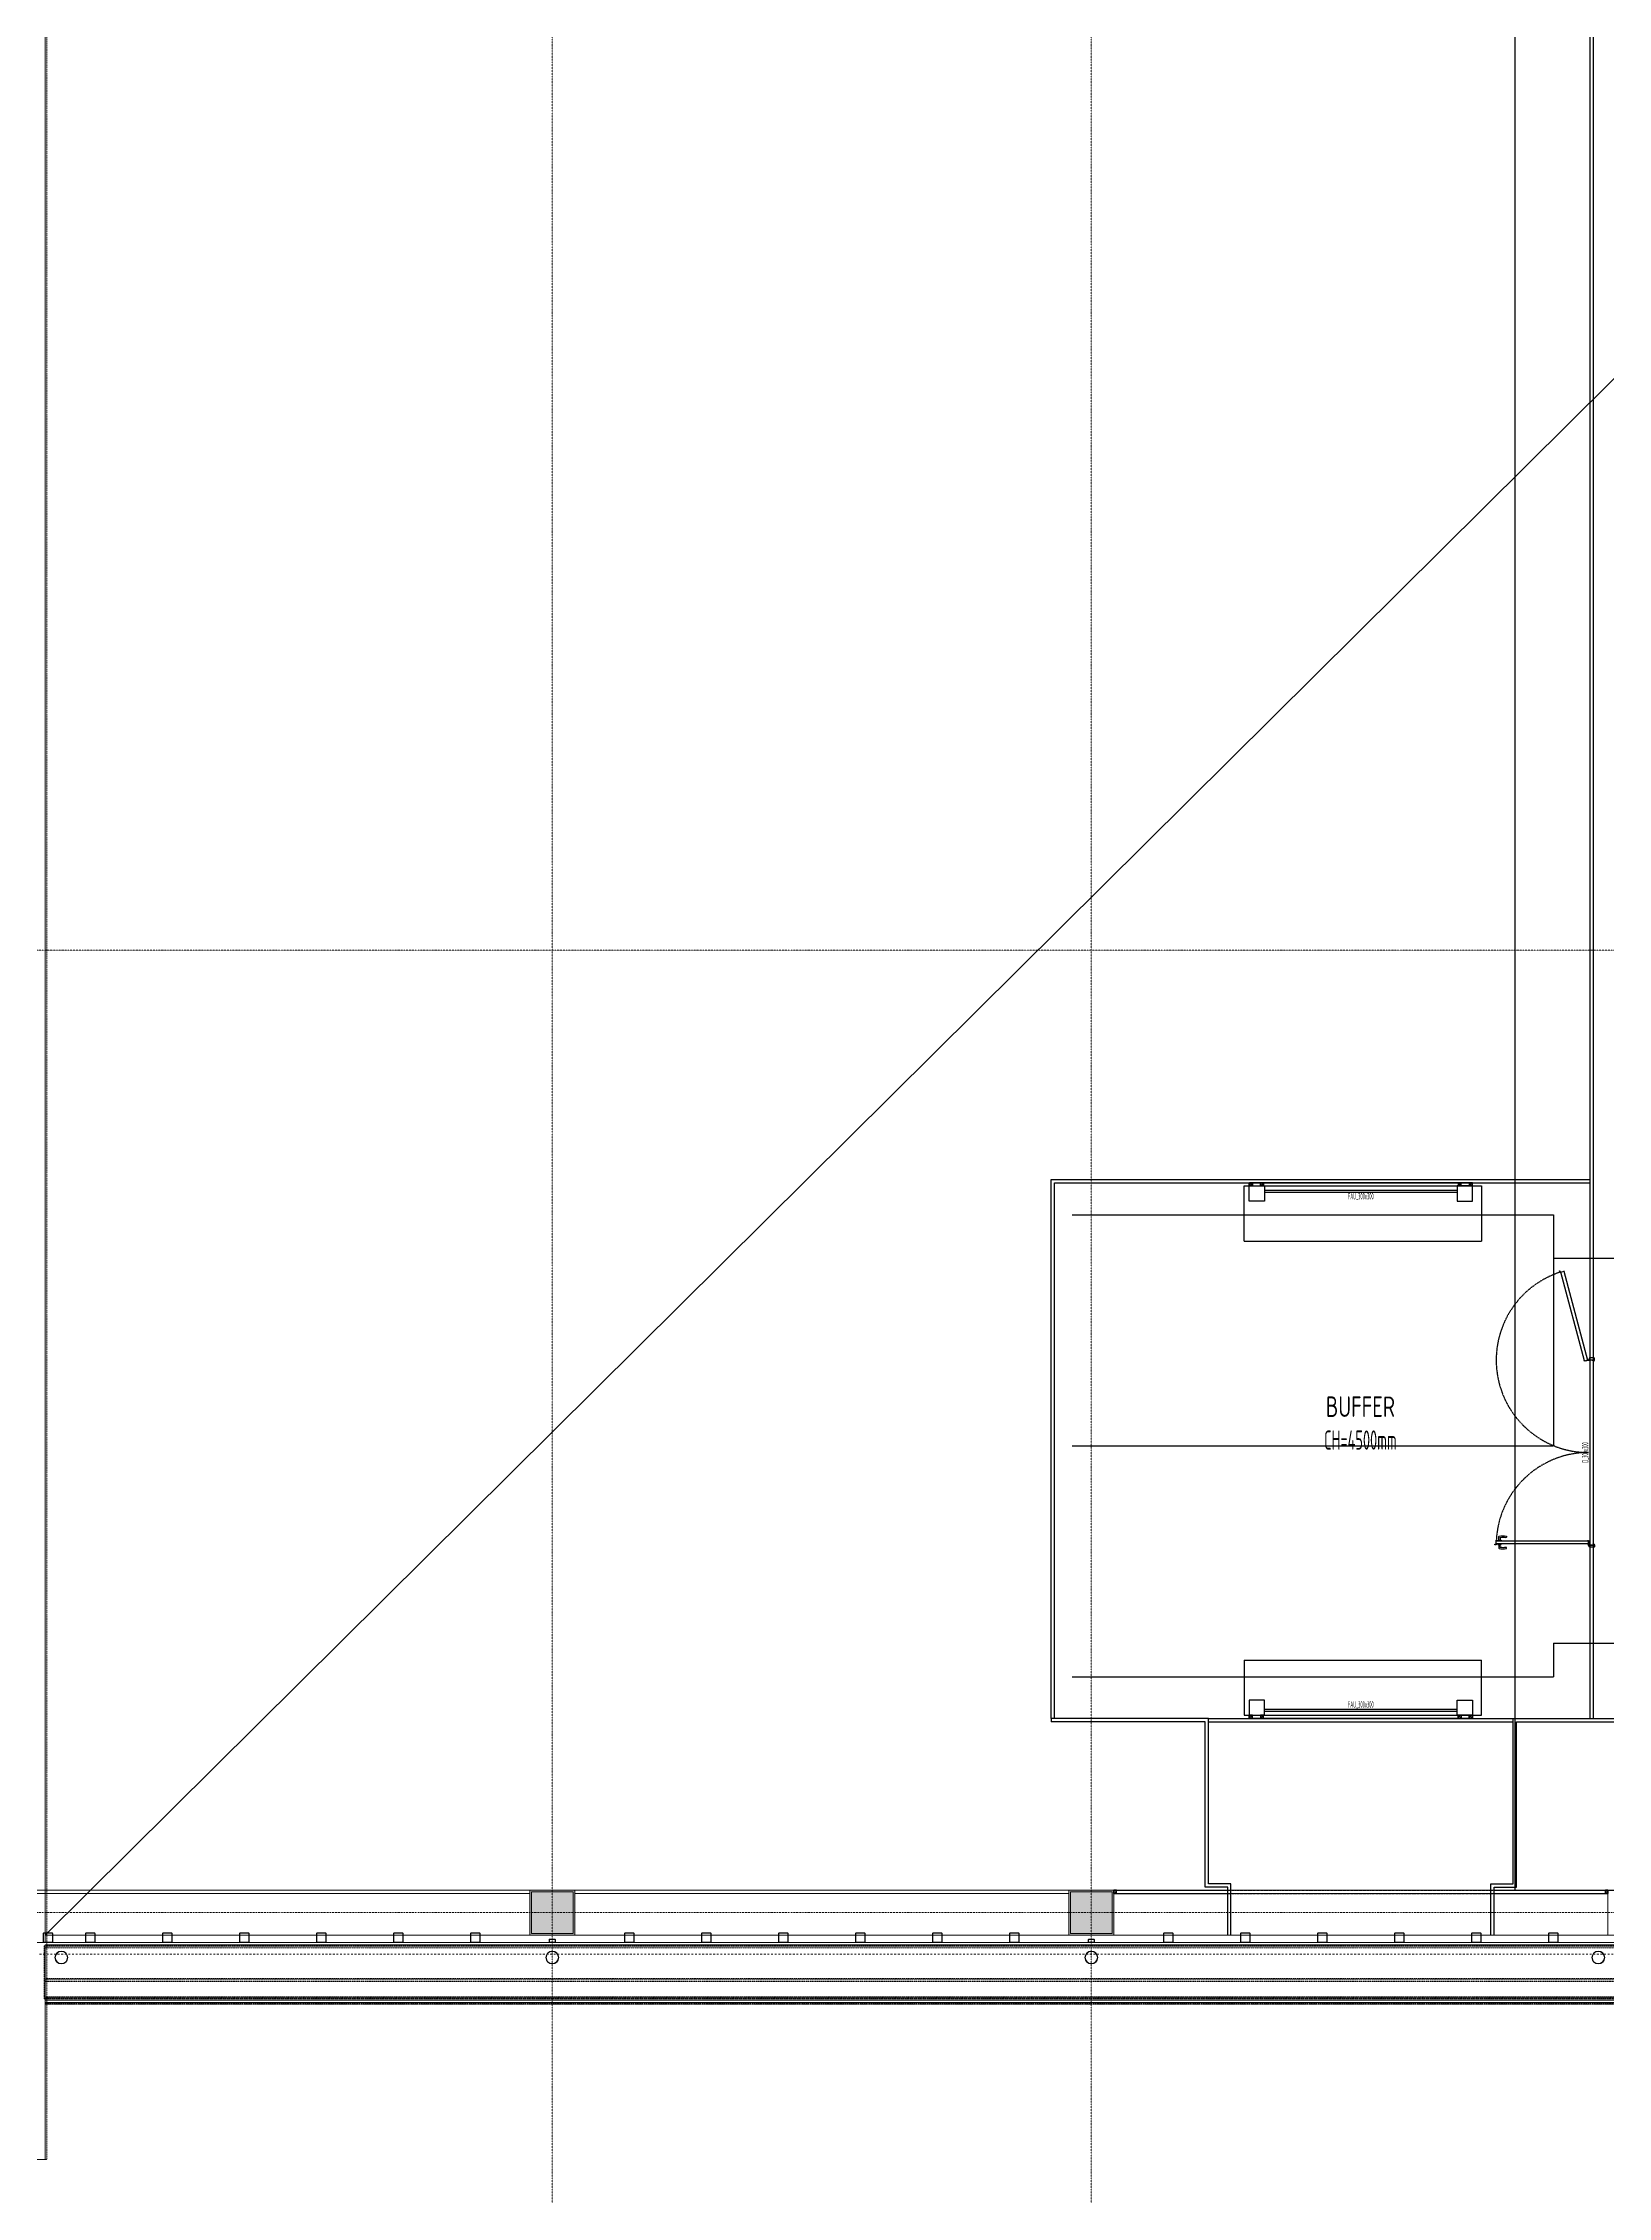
# Model space of a CAD drawing. Extents: x -32000 to 416743, y -254124 to 144214.
# Drawn here: x 151665 to 176050, y -4431 to 29136 of the extents above; entities that cross this region are included whole.
import ezdxf
from ezdxf.enums import TextEntityAlignment as Align

# ---------------------------------------------------------------- set-up
doc = ezdxf.new("R2010")
doc.units = 0
doc.header["$LTSCALE"] = 10
for name, pattern in [('H12PL4$0$JJP_三點線', [0.9, 0.3, -0.15, 0, -0.15, 0, -0.15, 0, -0.15]), ('H12PL4$0$JJP_虛線(退縮線、投影線、地下室範圍、非屬本工程、圖面分區)', [0.45, 0.3, -0.15]), ('XFDP30$0$HIDDEN', [0.3, 0.2, -0.1]), ('XFDP30$0$HIDDEN2', [0.1875, 0.125, -0.0625]), ('XFM7P40ICA$0$H12PL4$0$DOTK1', [0.01, 0.005, -0.005]), ('XFM7P40ICA$0$H12PL4$0$JJP_三點線', [0.9, 0.3, -0.15, 0, -0.15, 0, -0.15, 0, -0.15]), ('XFM7P40ICA$0$H12PL4$0$JJP_虛線(退縮線、投影線、地下室範圍、非屬本工程、圖面分區)', [0.45, 0.3, -0.15]), ('XFM7P40ICA$0$H12PL4$0$TAI_虛線', [5.644, 2.822, -2.822])]:
    doc.linetypes.add(name, pattern=pattern)
for name, color, linetype in [('H12PL4$0$A-OBJE-2D', 252, 'Continuous'), ('H12PL4$0$A-OBJE-MEP', 252, 'Continuous'), ('H12PL4$0$A-WALL-EX', 252, 'Continuous'), ('H12PL4$0$S-COL', 252, 'Continuous'), ('H12PL4$0$S-GRID', 252, 'Continuous'), ('X-F2-L30-FS-PIPE$0$F-SK-LINE3', 100, 'Continuous'), ('XFDP30$0$A-CR-TT2', 1, 'Continuous'), ('XFDP30$0$A-CR-TXT', 250, 'Continuous'), ('XFDP30$0$A-Door (50K)', 2, 'Continuous'), ('XFDP30$0$A-Door-Col', 9, 'Continuous'), ('XFDP30$0$A-Partition-Col (50K)', 1, 'Continuous'), ('XFDP30$0$A-W-P1S (50K)', 2, 'Continuous'), ('XFDP30$0$A-W-P2D (50K)', 2, 'Continuous'), ('XFDP30$0$A-W-R1 (Rockwool) (50K)', 2, 'Continuous'), ('XFM7P40ICA$0$H12PL4$0$A-OBJE-MEP', 252, 'Continuous'), ('XFM7P40ICA$0$H12PL4$0$A-ROOF', 252, 'Continuous'), ('XFM7P40ICA$0$H12PL4$0$A-WALL-EX', 252, 'Continuous'), ('XFM7P40ICA$0$H12PL4$0$Hattch', 252, 'Continuous'), ('XFM7P40ICA$0$H12PL4$0$L40_19_DRAN', 252, 'Continuous'), ('XFM7P40ICA$0$H12PL4$0$L40_19_SIAGE1', 252, 'Continuous'), ('XFM7P40ICA$0$H12PL4$0$L40_19_SIAGE3', 252, 'Continuous'), ('XFM7P40ICA$0$H12PL4$0$L40_19_STEEL2', 252, 'Continuous'), ('XFM7P40ICA$0$H12PL4$0$L40_19_STEEL3', 252, 'Continuous'), ('XFM7P40ICA$0$H12PL4$0$L40_19_SUGATAD', 252, 'Continuous'), ('XFM7P40ICA$0$H12PL4$0$S-COL', 252, 'Continuous'), ('XFM7P40ICA$0$H12PL4$0$S-GRID', 252, 'Continuous')]:
    doc.layers.add(name, color=color, linetype=linetype)
doc.layers.add('XFDP30$0$A-Area (50K)', color=7, linetype='Continuous', plot=False)
doc.styles.add('XFDP30$0$AA-TXT', font='isocp.shx', dxfattribs={"width": 0.8, "bigfont": 'china.shx'})

# ---------------------------------------------------------------- blocks, each defined once
blk = doc.blocks.new('H12PL4')
at = {"layer": 'H12PL4$0$A-OBJE-2D', "lineweight": 0}
blk.add_line((151700, -350), (243100, 90350), dxfattribs=at)
at = {"layer": 'H12PL4$0$A-OBJE-MEP', "lineweight": 0, "flags": 128}
for points in [[(152045, -700, 1), (151855, -700, 1)], [(159695, -700, 1), (159505, -700, 1)], [(168095, -700, 1), (167905, -700, 1)], [(175995, -700, 1), (175805, -700, 1)]]:
    blk.add_lwpolyline(points, format="xyb", close=True, dxfattribs=at)
at = {"layer": 'H12PL4$0$A-OBJE-MEP', "lineweight": 0}
for centre in [(151950, -700), (159600, -700), (168000, -700), (175900, -700)]:
    blk.add_circle(centre, 100, dxfattribs=at)
at = {"layer": 'H12PL4$0$A-WALL-EX', "lineweight": 0}
blk.add_line((243100, -465), (151700, -465), dxfattribs=at)
at = {"layer": 'H12PL4$0$A-WALL-EX', "linetype": 'H12PL4$0$JJP_虛線(退縮線、投影線、地下室範圍、非屬本工程、圖面分區)', "lineweight": 0}
for p, q in [((151700, -550), (243100, -550)), ((151700, -1050), (243100, -1050)), ((151700, -1330), (243100, -1330)), ((151700, -1345), (243100, -1345)), ((151700, -1365), (243100, -1365))]:
    blk.add_line(p, q, dxfattribs=at)
at = {"layer": 'H12PL4$0$A-WALL-EX', "lineweight": 0, "flags": 128}
for points in [[(151700, -465), (151700, 90500)], [(151550, -465), (151700, -465)], [(151700, -465), (151665, -465)], [(243100, -350), (151700, -350)], [(151700, -465), (151700, -350)], [(151700, -500), (176150, -500)], [(151700, -500), (243100, -500)], [(151700, -500), (243100, -500)], [(151700, -3850), (151700, -500)], [(151700, -1400), (243100, -1400)], [(151700, -3850), (151665, -3850)]]:
    blk.add_lwpolyline(points, dxfattribs=at)
at = {"layer": 'H12PL4$0$A-WALL-EX', "linetype": 'H12PL4$0$JJP_虛線(退縮線、投影線、地下室範圍、非屬本工程、圖面分區)', "lineweight": 0, "flags": 128}
for points in [[(243100, -520), (151682.5, -520)], [(151682.5, -520), (151682.5, -1345)], [(243100, -525), (151700, -525)], [(151700, -550), (151700, -525)], [(151700, -1050), (151700, -550)], [(151700, -1075), (151700, -1050)], [(151700, -1075), (243100, -1075)], [(243100, -1315), (151700, -1315)], [(151700, -1330), (151700, -1315)], [(151700, -1345), (151700, -1330)], [(151682.5, -1345), (243100, -1345)], [(151700, -1365), (151700, -1345)], [(151700, -1415), (151700, -1365)], [(243100, -1365), (151700, -1365)], [(151700, -1365), (151700, -1400)], [(151700, -1400), (243100, -1400)], [(151700, -1415), (243100, -1415)]]:
    blk.add_lwpolyline(points, dxfattribs=at)
at = {"layer": 'H12PL4$0$S-COL', "lineweight": 0, "flags": 128}
for points in [[(159950, -350), (159950, 350), (159250, 350), (159250, -350)], [(168350, -350), (168350, 350), (167650, 350), (167650, -350)], [(176750, -350), (176750, 350), (176050, 350), (176050, -350)]]:
    blk.add_lwpolyline(points, dxfattribs=at)
at = {"layer": 'H12PL4$0$S-GRID', "linetype": 'H12PL4$0$JJP_三點線', "lineweight": 0}
for p, q in [((159600, 128250), (159600, -28000)), ((168000, 128250), (168000, -28000)), ((-29000, 15000), (289600, 15000)), ((-29000, 0), (289600, 0))]:
    blk.add_line(p, q, dxfattribs=at)
blk = doc.blocks.new('XFDP30$0$TP1-50-Partition_Col-side')
blk.add_lwpolyline([(-2.5, -4), (-2.5, -3.9), (-2.6, -3.9), (-2.5, -3), (-2.5, -0.3), (-2.4, -0.2), (-0.7, -0.2), (-0.5, -0.2), (-0.1, -0.2), (0, -0.2), (0, -0.2), (0.5, -0.2), (0.6, -0.2), (2.4, -0.2), (2.5, -0.3), (2.5, -3), (2.6, -3.9), (2.5, -3.9), (2.5, -4), (2.7, -4), (2.7, 0), (-2.7, 0), (-2.7, -4)], close=True)
for points in [[(-1.6, -2.1), (-2.3, -2.1, 0.414213), (-2.4, -2.2), (-2.4, -3.6), (-2.5, -3.6), (-2.5, -2.2, -0.414213), (-2.3, -2), (-1.6, -2), (-1.6, -2.1)], [(1.6, -2.1), (2.3, -2.1, -0.414213), (2.4, -2.2), (2.4, -3.6), (2.5, -3.6), (2.5, -2.2, 0.414213), (2.3, -2), (1.6, -2), (1.6, -2.1)]]:
    blk.add_lwpolyline(points, format="xyb")
blk.add_lwpolyline([(2.2, -3.6), (-2.2, -3.6, -0.414214), (-2.3, -3.5), (-2.3, -2.6, -0.414214), (-2.2, -2.5), (-1.3, -2.5, 0.414214), (-1.1, -2.3), (-1.1, -2.2, 0.414214), (-1.3, -2.1), (-1.9, -2.1), (-1.9, -2.1), (-1.3, -2.1, -0.414214), (-1.2, -2.2), (-1.2, -2.3, -0.414214), (-1.3, -2.4), (-2.2, -2.4, 0.414214), (-2.4, -2.6), (-2.4, -3.5, 0.414214), (-2.2, -3.6), (2.2, -3.6, 0.414214), (2.4, -3.5), (2.4, -2.6, 0.414214), (2.2, -2.4), (1.3, -2.4, -0.414214), (1.2, -2.3), (1.2, -2.2, -0.414214), (1.3, -2.1), (1.9, -2.1), (1.9, -2.1), (1.3, -2.1, 0.414214), (1.1, -2.2), (1.1, -2.3, 0.414214), (1.3, -2.5), (2.2, -2.5, -0.414214), (2.3, -2.6), (2.3, -3.5, -0.414214)], format="xyb", close=True)
blk = doc.blocks.new('XFDP30$0$High-speed Turbo_300x000')
at = {"layer": 'XFDP30$0$A-Door-Col'}
h = blk.add_hatch(dxfattribs=at)
h.set_pattern_fill('ANSI33', color=256, scale=0.5, style=0)
h.set_pattern_definition([(45, (-7.8503, 41.1287), (-2.24506, 2.24506), []), (45, (-5.6053, 41.1287), (-2.24506, 2.24506), [1.5875, -0.79375])])
h.paths.add_polyline_path([(-24, 5), (-19, 5), (-19, 0), (-24, 0)])
h = blk.add_hatch(dxfattribs=at)
h.set_pattern_fill('ANSI33', color=256, scale=0.5, style=0)
h.set_pattern_definition([(45, (9.6497, 41.1277), (-2.24506, 2.24506), []), (45, (11.8947, 41.1277), (-2.24506, 2.24506), [1.5875, -0.79375])])
h.paths.add_polyline_path([(-6.5, 5), (-1.5, 5), (-1.5, 0), (-6.5, 0)])
h = blk.add_hatch(dxfattribs=at)
h.set_pattern_fill('ANSI33', color=256, scale=0.5, style=0)
h.set_pattern_definition([(135, (290.3503, 41.1277), (2.24506, 2.24506), []), (135, (288.1053, 41.1277), (2.24506, 2.24506), [1.5875, -0.79375])])
h.paths.add_polyline_path([(306.5, 5), (301.5, 5), (301.5, 0), (306.5, 0)])
h = blk.add_hatch(dxfattribs=at)
h.set_pattern_fill('ANSI33', color=256, scale=0.5, style=0)
h.set_pattern_definition([(135, (307.8503, 41.1287), (2.24506, 2.24506), []), (135, (305.6053, 41.1287), (2.24506, 2.24506), [1.5875, -0.79375])])
h.paths.add_polyline_path([(324, 5), (319, 5), (319, 0), (324, 0)])
at = {"color": 1, "linetype": 'XFDP30$0$HIDDEN2', "ltscale": 0.5}
for p, q in [((-38, 0), (-38, -86)), ((332, 0), (-38, 0)), ((332, -86), (332, 0)), ((332, -86), (-38, -86))]:
    blk.add_line(p, q, dxfattribs=at)
at = {"linetype": 'XFDP30$0$HIDDEN2', "ltscale": 0.5}
for p, q in [((300, -6.5), (0, -6.5)), ((300, -9.5), (0, -9.5))]:
    blk.add_line(p, q, dxfattribs=at)
at = {"linetype": 'Continuous'}
for points in [[(0, 0), (0, -23.5), (-24, -23.5), (-24, 0)], [(300, 0), (300, -23.5), (324, -23.5), (324, 0)]]:
    blk.add_lwpolyline(points, close=True, dxfattribs=at)
at = {"layer": 'XFDP30$0$A-Door-Col', "linetype": 'XFDP30$0$HIDDEN2', "ltscale": 0.5}
blk.add_lwpolyline([(-24, 5), (324, 5), (324, 0), (-24, 0)], close=True, dxfattribs=at)
at = {"layer": 'XFDP30$0$A-Door-Col'}
for points in [[(-24, 5), (-19, 5), (-19, 0), (-24, 0)], [(-6.5, 5), (-1.5, 5), (-1.5, 0), (-6.5, 0)], [(306.5, 5), (301.5, 5), (301.5, 0), (306.5, 0)], [(324, 5), (319, 5), (319, 0), (324, 0)]]:
    blk.add_lwpolyline(points, close=True, dxfattribs=at)
at = {"color": 9, "style": 'XFDP30$0$AA-TXT', "width": 0.45}
blk.add_attdef('300X000', text='', height=10, dxfattribs=at).set_placement((150, -16.5), align=Align.MIDDLE)
blk = doc.blocks.new('XFDP30$0$Door-D300_90+180')
for p, q in [((10, 146.5), (10.8, 146.5)), ((10, 141.6), (10, 146.5)), ((10.8, 141.6), (10, 141.6)), ((10.8, 146.5), (10.8, 141.6)), ((10.8, 145.2), (14.8, 145.2)), ((14.8, 143), (10.8, 143)), ((14.8, 145.2), (16.2, 145.1))]:
    blk.add_line(p, q)
for points in [[(4.2, 145.2), (0.2, 145.2), (-1.2, 145.1, 0.327495), (-2, 144.4, 0.089847), (-2.2, 133.7, 1.144881), (-0.3, 134.1, -0.137079), (-0.3, 142.4, -0.349357), (0.2, 143), (4.2, 143)], [(4.1, 149.1), (4.1, 150.9), (4.1, 149.1), (10.7, 149.1), (10.7, 149), (10.3, 149), (10.3, 147.9, -0.414214), (10.2, 147.8), (10, 147.8), (10, 147.9), (10.1, 147.9), (10.1, 148.9), (10, 148.9), (10, 5.5), (10.1, 5.5), (10.1, 6.5), (10, 6.5), (10, 6.6), (10.2, 6.6, -0.414214), (10.3, 6.5), (10.3, 5.4, -0.414214), (10.2, 5.3), (4.8, 5.3, -0.414214), (4.7, 5.4), (4.7, 6.5, -0.414214), (4.8, 6.6), (5, 6.6), (5, 6.5), (4.9, 6.5), (4.9, 5.5), (5, 5.5), (5, 148.9), (4.9, 148.9), (4.9, 147.9), (5, 147.9), (5, 147.8), (4.8, 147.8, -0.414214), (4.7, 147.9), (4.7, 148.9), (3.9, 148.9, -0.414214), (3.9, 148.9), (3.9, 151.1, -0.414214), (3.9, 151.2), (4.7, 151.2), (4.7, 150.9), (4.1, 150.9)], [(428.7, 49.5), (430.4, 50), (428.7, 49.5), (430.4, 43.1), (430.2, 43.1), (430.1, 43.5), (429.1, 43.2, -0.414214), (429, 43.3), (428.9, 43.4), (429, 43.5), (429.1, 43.4), (430, 43.6), (430, 43.8), (291.5, 6.7), (291.6, 6.5), (292.5, 6.8), (292.5, 6.9), (292.6, 6.9), (292.6, 6.8, -0.414214), (292.6, 6.7), (291.5, 6.4, -0.414214), (291.3, 6.5), (290, 11.6, -0.414214), (290.1, 11.7), (291.1, 12, -0.414214), (291.3, 11.9), (291.3, 11.8), (291.2, 11.8), (291.2, 11.9), (290.2, 11.6), (290.2, 11.5), (428.7, 48.6), (428.6, 48.7), (427.7, 48.5), (427.7, 48.4), (427.6, 48.3), (427.6, 48.5, -0.414214), (427.7, 48.6), (428.6, 48.9), (428.4, 49.6, -0.414214), (428.4, 49.7), (430.6, 50.3, -0.414214), (430.6, 50.2), (430.8, 49.5), (430.6, 49.4), (430.4, 50)], [(4.7, -2.1, 0.306748), (4.5, -1.7), (4.1, -1.7, 0.306748), (3.9, -2.1), (4, -2.1, -0.414214), (4.1, -2.2), (4.1, -2.2), (4, -2.2), (4, -2.9), (4.6, -2.9), (4.6, -2.2), (4.5, -2.2), (4.5, -2.2, -0.414214), (4.6, -2.1), (4.7, -2.1), (4.8, -2.1, -0.414214), (5, -2.3), (5, -2.9, -0.320245), (4.7, -3.4), (3, -4), (0.6, -4, -0.414214), (0, -3.4), (0, 3.4, -0.414214), (0.6, 4), (3, 4), (3, 0), (3, -1.4, 0.414214), (3.7, -2.1), (3.9, -2.1)], [(290.3, -2.1, -0.306748), (290.5, -1.7), (290.9, -1.7, -0.306748), (291.1, -2.1), (291, -2.1, 0.414214), (290.9, -2.2), (290.9, -2.2), (291, -2.2), (291, -2.9), (290.4, -2.9), (290.4, -2.2), (290.5, -2.2), (290.5, -2.2, 0.414214), (290.4, -2.1), (290.3, -2.1), (290.2, -2.1, 0.414214), (290, -2.3), (290, -2.9, 0.320245), (290.3, -3.4), (292, -4), (294.4, -4, 0.414214), (295, -3.4), (295, 3.4, 0.414214), (294.4, 4), (292, 4), (292, 0), (292, -1.4, -0.414214), (291.3, -2.1), (291.1, -2.1)]]:
    blk.add_lwpolyline(points, format="xyb")
blk.add_lwpolyline([(5, 141.6), (5, 146.5), (4.2, 146.5), (4.2, 141.6)], close=True)
at = {"ltscale": 500}
for points in [[(3.3, 0.1), (3.3, 4.6), (3, 4.6), (3, 0.1)], [(8.5, 5.3), (4, 5.3), (4, 5.5), (8.5, 5.5)], [(290.4, 10), (291.6, 5.7), (291.8, 5.7), (290.6, 10.1)], [(291.7, 0.1), (291.7, 4.6), (292, 4.6), (292, 0.1)]]:
    blk.add_lwpolyline(points, close=True, dxfattribs=at)
at = {"linetype": 'XFDP30$0$HIDDEN', "ltscale": 0.5}
for centre, start, end in [((3.5, 5.1), 0, 86.9301), ((291.5, 5.1), 18.4329, 180)]:
    blk.add_arc(centre, 144, start, end, dxfattribs=at)
at = {"extrusion": (0, 0, -1)}
for centre, major_axis, start_param, end_param in [((14.7, 142.4), (-0.417, 0.417), 0.901482, 2.245889), ((0.4, 138.3), (10.9, 10.9), 0.51383, 1.058752), ((16.1, 144.2), (-0.624, 0.624), 0.866962, 2.13291), ((-12.5, 138.4), (21.3, 21.3), 0.585307, 0.943734), ((16.2, 133.8), (0.707, 0.707), 0.872811, 4.284184)]:
    blk.add_ellipse(centre, major_axis=major_axis, ratio=1, start_param=start_param, end_param=end_param, dxfattribs=at)
at = {"ltscale": 500, "extrusion": (0, 0, -1)}
blk.add_ellipse((3.5, 5.1), major_axis=(0.495, 0.495), ratio=1, start_param=3.926991, end_param=10.210176, dxfattribs=at)
at = {"ltscale": 500}
blk.add_ellipse((291.5, 5.1), major_axis=(-0.495, 0.495), ratio=1, start_param=3.926991, end_param=10.210176, dxfattribs=at)
at = {"color": 9, "style": 'XFDP30$0$AA-TXT', "width": 0.45}
blk.add_attdef('100x240', text='', height=10, dxfattribs=at).set_placement((147.5, 10), align=Align.MIDDLE)
blk = doc.blocks.new('XFDP30')
at = {"layer": 'XFDP30$0$A-Area (50K)'}
blk.add_lwpolyline([(175950, 89650), (174600, 89650), (174600, 350), (243151, 350), (243151, 37225), (239940, 37225), (239940, 44550), (235500, 44550), (235500, 50025), (243150, 50025), (243151, 89650), (185250, 89650), (185250, 86290), (175950, 86290)], close=True, dxfattribs=at)
at = {"layer": 'XFDP30$0$A-W-P1S (50K)'}
for p, q in [((169825, 3025, 0), (167375, 3025, 0)), ((167375, 3025, 0), (167375, 2975, 0)), ((169825, 447, 0), (169825, 3025, 0)), ((174575, 3025, 0), (176850, 3025, 0)), ((174575, 447, 0), (174575, 3025, 0)), ((169775, 2975, 0), (167375, 2975, 0)), ((169775, 397, 0), (169775, 2975, 0)), ((174625, 2975, 0), (176800, 2975, 0)), ((174625, 397, 0), (174625, 2975, 0)), ((170125, 397, 0), (169775, 397, 0)), ((170175, 447, 0), (169825, 447, 0)), ((170125, -350), (170125, 397, 0)), ((170175, -350), (170175, 447, 0)), ((174225, 447, 0), (174575, 447, 0)), ((174225, -350), (174225, 447, 0)), ((174275, 397, 0), (174625, 397, 0)), ((174275, -350), (174275, 397, 0))]:
    blk.add_line(p, q, dxfattribs=at)
at = {"layer": 'XFDP30$0$A-W-P2D (50K)'}
for p, q in [((175775, 3025, 0), (175775, 86190)), ((175825, 3025, 0), (175825, 86190)), ((167375, 3025, 0), (167375, 11425, 0)), ((167375, 11425, 0), (175775, 11425, 0)), ((167425, 3025, 0), (167425, 11375, 0)), ((167425, 11375, 0), (175775, 11375, 0)), ((169825, 3025, 0), (174575, 3025, 0)), ((169825, 2975, 0), (174575, 2975, 0))]:
    blk.add_line(p, q, dxfattribs=at)
at = {"layer": 'XFDP30$0$A-W-R1 (Rockwool) (50K)'}
for p, q in [((168350, 350), (170125, 350, 0)), ((174275, 350, 0), (176050, 350, 0)), ((168350, 300, 0), (170125, 300, 0)), ((174275, 300, 0), (176050, 300, 0))]:
    blk.add_line(p, q, dxfattribs=at)
at = {"layer": 'XFDP30$0$A-W-R1 (Rockwool) (50K)', "linetype": 'XFDP30$0$HIDDEN2'}
for p, q in [((170125, 350, 0), (174275, 350, 0)), ((170125, 300, 0), (174275, 300, 0))]:
    blk.add_line(p, q, dxfattribs=at)
at = {"layer": 'XFDP30$0$A-Door (50K)'}
ref = blk.add_blockref('XFDP30$0$High-speed Turbo_300x000', (173700, 11325, 0), dxfattribs=dict(at, xscale=-10, yscale=10, zscale=10))
ref.add_attrib('300X000', 'FAU_300x300', dxfattribs={"layer": '0', "color": 9, "height": 100, "rotation": 180, "style": 'XFDP30$0$AA-TXT', "text_generation_flag": 6, "width": 0.45}).set_placement((172200, 11160, 0), align=Align.MIDDLE)
at = {"layer": 'XFDP30$0$A-Door (50K)', "xscale": 10, "yscale": 10, "zscale": 10, "rotation": 90}
blk.add_blockref('XFDP30$0$Door-D300_90+180', (175800, 5695, 0), dxfattribs=at).add_auto_attribs({'100x240': 'D_300x300'})
at = {"layer": 'XFDP30$0$A-Door (50K)'}
ref = blk.add_blockref('XFDP30$0$High-speed Turbo_300x000', (173700, 3075, 0), dxfattribs=dict(at, xscale=10, yscale=10, zscale=10, rotation=180))
ref.add_attrib('300X000', 'FAU_300x300', dxfattribs={"layer": '0', "color": 9, "height": 100, "rotation": 180, "style": 'XFDP30$0$AA-TXT', "text_generation_flag": 6, "width": 0.45}).set_placement((172200, 3240, 0), align=Align.MIDDLE)
at = {"layer": 'XFDP30$0$A-Partition-Col (50K)', "yscale": 10, "zscale": 10}
for p, xscale, rotation in [((168350, 325, 0), -10, 90), ((176050, 325, 0), 10, 270)]:
    blk.add_blockref('XFDP30$0$TP1-50-Partition_Col-side', p, dxfattribs=dict(at, xscale=xscale, rotation=rotation))
at = {"layer": 'XFDP30$0$A-CR-TT2', "style": 'XFDP30$0$AA-TXT', "width": 0.6}
blk.add_text('CH=4500mm', height=300, dxfattribs=at).set_placement((172193, 7365), align=Align.MIDDLE)
at = {"layer": 'XFDP30$0$A-CR-TXT', "style": 'XFDP30$0$AA-TXT', "width": 0.8}
blk.add_text('BUFFER', height=320, dxfattribs=at).set_placement((172193, 7885), align=Align.MIDDLE)
blk = doc.blocks.new('XFM7P40ICA$0$H12PL4')
at = {"layer": 'XFM7P40ICA$0$H12PL4$0$Hattch', "linetype": 'Continuous', "lineweight": 0}
for points in [[(159250, -350), (159950, -350), (159950, 350), (159250, 350)], [(167650, -350), (168350, -350), (168350, 350), (167650, 350)]]:
    blk.add_hatch(color=256, dxfattribs=at).paths.add_polyline_path(points)
at = {"layer": 'XFM7P40ICA$0$H12PL4$0$A-OBJE-MEP', "lineweight": 0, "flags": 128}
for points in [[(152045, -700, 1), (151855, -700, 1)], [(159695, -700, 1), (159505, -700, 1)], [(168095, -700, 1), (167905, -700, 1)], [(175995, -700, 1), (175805, -700, 1)]]:
    blk.add_lwpolyline(points, format="xyb", close=True, dxfattribs=at)
at = {"layer": 'XFM7P40ICA$0$H12PL4$0$A-OBJE-MEP', "lineweight": 0}
for centre in [(151950, -700), (159600, -700), (168000, -700), (175900, -700)]:
    blk.add_circle(centre, 100, dxfattribs=at)
at = {"layer": 'XFM7P40ICA$0$H12PL4$0$A-ROOF', "linetype": 'XFM7P40ICA$0$H12PL4$0$TAI_虛線', "lineweight": 0, "flags": 128}
blk.add_lwpolyline([(243635, -650), (151609, -650)], dxfattribs=at)
at = {"layer": 'XFM7P40ICA$0$H12PL4$0$A-WALL-EX', "linetype": 'XFM7P40ICA$0$H12PL4$0$JJP_虛線(退縮線、投影線、地下室範圍、非屬本工程、圖面分區)', "lineweight": 0}
for p, q in [((151700, -550), (243100, -550)), ((151700, -1050), (243100, -1050)), ((151700, -1330), (243100, -1330)), ((151700, -1345), (243100, -1345)), ((151700, -1365), (243100, -1365))]:
    blk.add_line(p, q, dxfattribs=at)
at = {"layer": 'XFM7P40ICA$0$H12PL4$0$A-WALL-EX', "linetype": 'XFM7P40ICA$0$H12PL4$0$JJP_虛線(退縮線、投影線、地下室範圍、非屬本工程、圖面分區)', "lineweight": 0, "flags": 128}
for points in [[(151725, -3850), (151725, 91665)], [(243100, -520), (151700, -520)], [(151700, -520), (151700, -1345)], [(243100, -525), (151700, -525)], [(151700, -550), (151700, -525)], [(151700, -1050), (151700, -550)], [(243100, -1025), (151700, -1025)], [(151700, -1425), (151700, -1025)], [(151700, -1075), (151700, -1050)], [(151700, -1075), (243100, -1075)], [(243100, -1315), (151700, -1315)], [(151700, -1330), (151700, -1315)], [(151700, -1345), (151700, -1330)], [(151700, -1365), (151700, -1345)], [(151700, -1345), (243100, -1345)], [(151700, -1415), (151700, -1365)], [(243100, -1365), (151700, -1365)], [(151700, -1365), (151700, -1400)], [(151700, -1400), (243100, -1400)], [(151700, -1415), (243100, -1415)], [(151700, -1425), (243100, -1425)], [(151725, -3850), (151175, -3850)]]:
    blk.add_lwpolyline(points, dxfattribs=at)
at = {"layer": 'XFM7P40ICA$0$H12PL4$0$A-WALL-EX', "lineweight": 0, "flags": 128}
for points in [[(151700, -465), (151700, 90465)], [(243100, -465), (151700, -465)], [(151700, -500), (243100, -500)], [(151700, -3850), (151700, -500)], [(151700, -3850), (151665, -3850)]]:
    blk.add_lwpolyline(points, dxfattribs=at)
at = {"layer": 'XFM7P40ICA$0$H12PL4$0$L40_19_DRAN', "lineweight": 0}
for centre in [(151950, -700), (159600, -700), (168000, -700), (175900, -700)]:
    blk.add_circle(centre, 100, dxfattribs=at)
at = {"layer": 'XFM7P40ICA$0$H12PL4$0$L40_19_SIAGE1', "lineweight": 0}
for p, q in [((151550, 350), (159250, 350)), ((159950, 350), (167650, 350)), ((168350, 350), (176050, 350)), ((151700, -3850), (151700, -500)), ((151700, -500), (243075, -500)), ((151700, -3850), (151200, -3850))]:
    blk.add_line(p, q, dxfattribs=at)
at = {"layer": 'XFM7P40ICA$0$H12PL4$0$L40_19_SIAGE3', "lineweight": 0}
for p, q in [((151550, 300), (159250, 300)), ((159950, 300), (167650, 300)), ((168350, 300), (176050, 300)), ((243225, -465), (151665, -465))]:
    blk.add_line(p, q, dxfattribs=at)
at = {"layer": 'XFM7P40ICA$0$H12PL4$0$L40_19_STEEL2', "lineweight": 0, "flags": 128}
for points in [[(159250, -350), (159250, 350), (159950, 350), (159950, -350)], [(167650, -350), (167650, 350), (168350, 350), (168350, -350)], [(176050, -350), (176050, 350), (176750, 350), (176750, -350)], [(159275, -325), (159275, 325), (159925, 325), (159925, -325)], [(167675, -325), (167675, 325), (168325, 325), (168325, -325)]]:
    blk.add_lwpolyline(points, close=True, dxfattribs=at)
at = {"layer": 'XFM7P40ICA$0$H12PL4$0$L40_19_STEEL3', "lineweight": 0, "flags": 128}
for points in [[(151678.5, -315), (151801.5, -315, -0.4142136), (151815, -328.5), (151815, -451.5, -0.4142136), (151801.5, -465), (151678.5, -465, -0.4142136), (151665, -451.5), (151665, -328.5, -0.4142136)], [(151678.5, -319.5), (151801.5, -319.5, -0.4142136), (151810.5, -328.5), (151810.5, -451.5, -0.4142136), (151801.5, -460.5), (151678.5, -460.5, -0.4142136), (151669.5, -451.5), (151669.5, -328.5, -0.4142136)], [(152461.5, -315), (152338.5, -315, 0.4142136), (152325, -328.5), (152325, -451.5, 0.4142136), (152338.5, -465), (152461.5, -465, 0.4142136), (152475, -451.5), (152475, -328.5, 0.4142136)], [(152461.5, -319.5), (152338.5, -319.5, 0.4142136), (152329.5, -328.5), (152329.5, -451.5, 0.4142136), (152338.5, -460.5), (152461.5, -460.5, 0.4142136), (152470.5, -451.5), (152470.5, -328.5, 0.4142136)], [(153661.5, -315), (153538.5, -315, 0.4142136), (153525, -328.5), (153525, -451.5, 0.4142136), (153538.5, -465), (153661.5, -465, 0.4142136), (153675, -451.5), (153675, -328.5, 0.4142136)], [(153661.5, -319.5), (153538.5, -319.5, 0.4142136), (153529.5, -328.5), (153529.5, -451.5, 0.4142136), (153538.5, -460.5), (153661.5, -460.5, 0.4142136), (153670.5, -451.5), (153670.5, -328.5, 0.4142136)], [(154861.5, -315), (154738.5, -315, 0.4142136), (154725, -328.5), (154725, -451.5, 0.4142136), (154738.5, -465), (154861.5, -465, 0.4142136), (154875, -451.5), (154875, -328.5, 0.4142136)], [(154861.5, -319.5), (154738.5, -319.5, 0.4142136), (154729.5, -328.5), (154729.5, -451.5, 0.4142136), (154738.5, -460.5), (154861.5, -460.5, 0.4142136), (154870.5, -451.5), (154870.5, -328.5, 0.4142136)], [(156061.5, -315), (155938.5, -315, 0.4142136), (155925, -328.5), (155925, -451.5, 0.4142136), (155938.5, -465), (156061.5, -465, 0.4142136), (156075, -451.5), (156075, -328.5, 0.4142136)], [(156061.5, -319.5), (155938.5, -319.5, 0.4142136), (155929.5, -328.5), (155929.5, -451.5, 0.4142136), (155938.5, -460.5), (156061.5, -460.5, 0.4142136), (156070.5, -451.5), (156070.5, -328.5, 0.4142136)], [(157261.5, -315), (157138.5, -315, 0.4142136), (157125, -328.5), (157125, -451.5, 0.4142136), (157138.5, -465), (157261.5, -465, 0.4142136), (157275, -451.5), (157275, -328.5, 0.4142136)], [(157261.5, -319.5), (157138.5, -319.5, 0.4142136), (157129.5, -328.5), (157129.5, -451.5, 0.4142136), (157138.5, -460.5), (157261.5, -460.5, 0.4142136), (157270.5, -451.5), (157270.5, -328.5, 0.4142136)], [(158461.5, -315), (158338.5, -315, 0.4142136), (158325, -328.5), (158325, -451.5, 0.4142136), (158338.5, -465), (158461.5, -465, 0.4142136), (158475, -451.5), (158475, -328.5, 0.4142136)], [(158461.5, -319.5), (158338.5, -319.5, 0.4142136), (158329.5, -328.5), (158329.5, -451.5, 0.4142136), (158338.5, -460.5), (158461.5, -460.5, 0.4142136), (158470.5, -451.5), (158470.5, -328.5, 0.4142136)], [(160861.5, -315), (160738.5, -315, 0.4142136), (160725, -328.5), (160725, -451.5, 0.4142136), (160738.5, -465), (160861.5, -465, 0.4142136), (160875, -451.5), (160875, -328.5, 0.4142136)], [(160861.5, -319.5), (160738.5, -319.5, 0.4142136), (160729.5, -328.5), (160729.5, -451.5, 0.4142136), (160738.5, -460.5), (160861.5, -460.5, 0.4142136), (160870.5, -451.5), (160870.5, -328.5, 0.4142136)], [(162061.5, -315), (161938.5, -315, 0.4142136), (161925, -328.5), (161925, -451.5, 0.4142136), (161938.5, -465), (162061.5, -465, 0.4142136), (162075, -451.5), (162075, -328.5, 0.4142136)], [(162061.5, -319.5), (161938.5, -319.5, 0.4142136), (161929.5, -328.5), (161929.5, -451.5, 0.4142136), (161938.5, -460.5), (162061.5, -460.5, 0.4142136), (162070.5, -451.5), (162070.5, -328.5, 0.4142136)], [(163261.5, -315), (163138.5, -315, 0.4142136), (163125, -328.5), (163125, -451.5, 0.4142136), (163138.5, -465), (163261.5, -465, 0.4142136), (163275, -451.5), (163275, -328.5, 0.4142136)], [(163261.5, -319.5), (163138.5, -319.5, 0.4142136), (163129.5, -328.5), (163129.5, -451.5, 0.4142136), (163138.5, -460.5), (163261.5, -460.5, 0.4142136), (163270.5, -451.5), (163270.5, -328.5, 0.4142136)], [(164461.5, -315), (164338.5, -315, 0.4142136), (164325, -328.5), (164325, -451.5, 0.4142136), (164338.5, -465), (164461.5, -465, 0.4142136), (164475, -451.5), (164475, -328.5, 0.4142136)], [(164461.5, -319.5), (164338.5, -319.5, 0.4142136), (164329.5, -328.5), (164329.5, -451.5, 0.4142136), (164338.5, -460.5), (164461.5, -460.5, 0.4142136), (164470.5, -451.5), (164470.5, -328.5, 0.4142136)], [(165661.5, -315), (165538.5, -315, 0.4142136), (165525, -328.5), (165525, -451.5, 0.4142136), (165538.5, -465), (165661.5, -465, 0.4142136), (165675, -451.5), (165675, -328.5, 0.4142136)], [(165661.5, -319.5), (165538.5, -319.5, 0.4142136), (165529.5, -328.5), (165529.5, -451.5, 0.4142136), (165538.5, -460.5), (165661.5, -460.5, 0.4142136), (165670.5, -451.5), (165670.5, -328.5, 0.4142136)], [(166861.5, -315), (166738.5, -315, 0.4142136), (166725, -328.5), (166725, -451.5, 0.4142136), (166738.5, -465), (166861.5, -465, 0.4142136), (166875, -451.5), (166875, -328.5, 0.4142136)], [(166861.5, -319.5), (166738.5, -319.5, 0.4142136), (166729.5, -328.5), (166729.5, -451.5, 0.4142136), (166738.5, -460.5), (166861.5, -460.5, 0.4142136), (166870.5, -451.5), (166870.5, -328.5, 0.4142136)], [(169261.5, -315), (169138.5, -315, 0.4142136), (169125, -328.5), (169125, -451.5, 0.4142136), (169138.5, -465), (169261.5, -465, 0.4142136), (169275, -451.5), (169275, -328.5, 0.4142136)], [(169261.5, -319.5), (169138.5, -319.5, 0.4142136), (169129.5, -328.5), (169129.5, -451.5, 0.4142136), (169138.5, -460.5), (169261.5, -460.5, 0.4142136), (169270.5, -451.5), (169270.5, -328.5, 0.4142136)], [(170461.5, -315), (170338.5, -315, 0.4142136), (170325, -328.5), (170325, -451.5, 0.4142136), (170338.5, -465), (170461.5, -465, 0.4142136), (170475, -451.5), (170475, -328.5, 0.4142136)], [(170461.5, -319.5), (170338.5, -319.5, 0.4142136), (170329.5, -328.5), (170329.5, -451.5, 0.4142136), (170338.5, -460.5), (170461.5, -460.5, 0.4142136), (170470.5, -451.5), (170470.5, -328.5, 0.4142136)], [(171661.5, -315), (171538.5, -315, 0.4142136), (171525, -328.5), (171525, -451.5, 0.4142136), (171538.5, -465), (171661.5, -465, 0.4142136), (171675, -451.5), (171675, -328.5, 0.4142136)], [(171661.5, -319.5), (171538.5, -319.5, 0.4142136), (171529.5, -328.5), (171529.5, -451.5, 0.4142136), (171538.5, -460.5), (171661.5, -460.5, 0.4142136), (171670.5, -451.5), (171670.5, -328.5, 0.4142136)], [(172861.5, -315), (172738.5, -315, 0.4142136), (172725, -328.5), (172725, -451.5, 0.4142136), (172738.5, -465), (172861.5, -465, 0.4142136), (172875, -451.5), (172875, -328.5, 0.4142136)], [(172861.5, -319.5), (172738.5, -319.5, 0.4142136), (172729.5, -328.5), (172729.5, -451.5, 0.4142136), (172738.5, -460.5), (172861.5, -460.5, 0.4142136), (172870.5, -451.5), (172870.5, -328.5, 0.4142136)], [(174061.5, -315), (173938.5, -315, 0.4142136), (173925, -328.5), (173925, -451.5, 0.4142136), (173938.5, -465), (174061.5, -465, 0.4142136), (174075, -451.5), (174075, -328.5, 0.4142136)], [(174061.5, -319.5), (173938.5, -319.5, 0.4142136), (173929.5, -328.5), (173929.5, -451.5, 0.4142136), (173938.5, -460.5), (174061.5, -460.5, 0.4142136), (174070.5, -451.5), (174070.5, -328.5, 0.4142136)], [(175261.5, -315), (175138.5, -315, 0.4142136), (175125, -328.5), (175125, -451.5, 0.4142136), (175138.5, -465), (175261.5, -465, 0.4142136), (175275, -451.5), (175275, -328.5, 0.4142136)], [(175261.5, -319.5), (175138.5, -319.5, 0.4142136), (175129.5, -328.5), (175129.5, -451.5, 0.4142136), (175138.5, -460.5), (175261.5, -460.5, 0.4142136), (175270.5, -451.5), (175270.5, -328.5, 0.4142136)], [(159636.5, -415), (159563.5, -415, 0.4142136), (159550, -428.5), (159550, -451.5, 0.4142136), (159563.5, -465), (159636.5, -465, 0.4142136), (159650, -451.5), (159650, -428.5, 0.4142136)], [(159636.5, -419.5), (159563.5, -419.5, 0.4142136), (159554.5, -428.5), (159554.5, -451.5, 0.4142136), (159563.5, -460.5), (159636.5, -460.5, 0.4142136), (159645.5, -451.5), (159645.5, -428.5, 0.4142136)], [(168036.5, -415), (167963.5, -415, 0.4142136), (167950, -428.5), (167950, -451.5, 0.4142136), (167963.5, -465), (168036.5, -465, 0.4142136), (168050, -451.5), (168050, -428.5, 0.4142136)], [(168036.5, -419.5), (167963.5, -419.5, 0.4142136), (167954.5, -428.5), (167954.5, -451.5, 0.4142136), (167963.5, -460.5), (168036.5, -460.5, 0.4142136), (168045.5, -451.5), (168045.5, -428.5, 0.4142136)]]:
    blk.add_lwpolyline(points, format="xyb", close=True, dxfattribs=at)
at = {"layer": 'XFM7P40ICA$0$H12PL4$0$L40_19_SUGATAD', "linetype": 'XFM7P40ICA$0$H12PL4$0$DOTK1', "lineweight": 0}
blk.add_line((151700, -1425), (243100, -1425), dxfattribs=at)
at = {"layer": 'XFM7P40ICA$0$H12PL4$0$S-COL', "lineweight": 0, "flags": 128}
for points in [[(159250, -350), (159950, -350), (159950, 350), (159250, 350)], [(167650, -350), (168350, -350), (168350, 350), (167650, 350)]]:
    blk.add_lwpolyline(points, close=True, dxfattribs=at)
at = {"layer": 'XFM7P40ICA$0$H12PL4$0$S-GRID', "linetype": 'XFM7P40ICA$0$H12PL4$0$JJP_三點線', "lineweight": 0}
for p, q in [((159600, 128250), (159600, -28000)), ((168000, 128250), (168000, -28000)), ((-29000, 15000), (289600, 15000)), ((-29000, 0), (289600, 0))]:
    blk.add_line(p, q, dxfattribs=at)
blk = doc.blocks.new('XFM7P40ICA')
blk.add_blockref('XFM7P40ICA$0$H12PL4', (0, 0))
blk = doc.blocks.new('X-F2-L30-FS-PIPE')
at = {"layer": 'X-F2-L30-FS-PIPE$0$F-SK-LINE3'}
for p, q in [((167700, 10875), (175200, 10875)), ((175200, 10875), (175200, 7275)), ((175200, 10200), (191916, 10200)), ((167700, 7275), (175200, 7275)), ((175200, 4200), (191916, 4200)), ((175200, 4200), (175200, 3675)), ((167700, 3675), (175200, 3675))]:
    blk.add_line(p, q, dxfattribs=at)

msp = doc.modelspace()

# ---------------------------------------------------------------- block references
for name in ['H12PL4', 'XFM7P40ICA', 'XFDP30', 'X-F2-L30-FS-PIPE']:
    msp.add_blockref(name, (0, 0))

doc.saveas('drawing.dxf')
